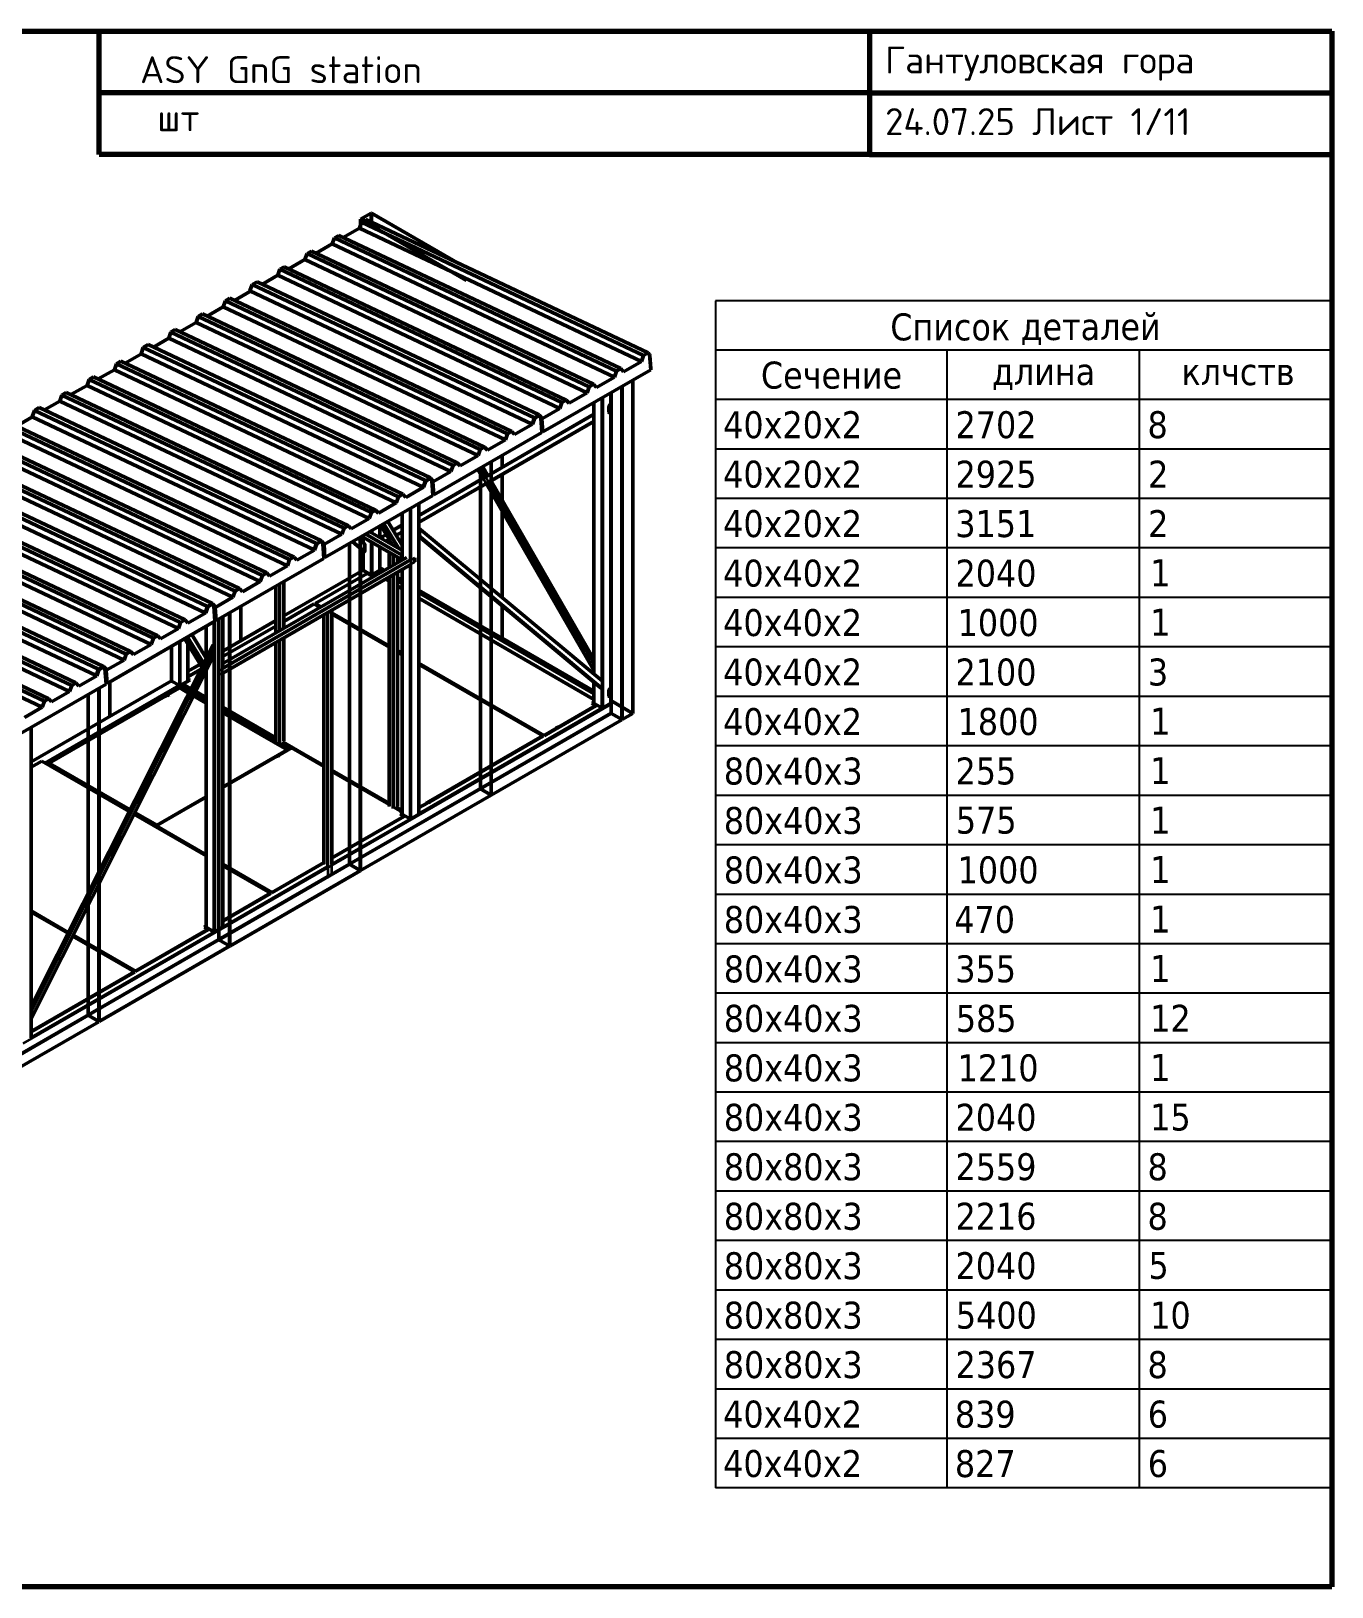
# Model space of a CAD drawing. Header units: millimetres. Extents: x 200 to 14650, y 200 to 10300.
# Drawn here: x 6208 to 14650, y 200 to 10300 of the extents above; entities that cross this region are included whole.
import ezdxf

# ---------------------------------------------------------------- set-up
doc = ezdxf.new("R2010")
doc.units = ezdxf.units.MM
doc.header["$LTSCALE"] = 50
for name, color, linetype, lineweight in [('Border (ISO)', 7, 'Continuous', 70), ('Symbol (ISO)', 7, 'Continuous', 25), ('Visible (ISO)', 7, 'Continuous', 50), ('Visible Narrow (ISO)', 7, 'Continuous', 35)]:
    doc.layers.add(name, color=color, linetype=linetype, lineweight=lineweight)
doc.styles.add('Note Text (DIN)', font='isocpeur.ttf')
doc.styles.add('Note Text (ISO)', font='tahoma.ttf')

# ---------------------------------------------------------------- blocks, each defined once
blk = doc.blocks.new('Borders right top border')
at = {"layer": 'Border (ISO)'}
for p, q in [((4, 206), (293, 206)), ((133, 190), (133, 206)), ((233, 206), (233, 190)), ((293, 206), (293, 4)), ((233, 198), (133, 198)), ((233, 198), (293, 198)), ((233, 190), (133, 190)), ((233, 190), (293, 190)), ((293, 4), (4, 4))]:
    blk.add_line(p, q, dxfattribs=at)
at = {"layer": 'Border (ISO)', "insert": (235, 204), "char_height": 3.5, "attachment_point": 1, "line_spacing_factor": 1.371429, "style": 'Note Text (DIN)'}
blk.add_mtext('\\fISOCPEUR|b0|i0;Гантуловская гора\\P\\fISOCPEUR|b0|i0;24.07.25 Лист 1/11', dxfattribs=at)
blk = doc.blocks.new('Список деталей')
at = {"layer": 'Symbol (ISO)'}
for p, q in [((293, 170.98), (213, 170.98)), ((213, 170.98), (213, 164.58)), ((293, 170.98), (293, 164.58)), ((293, 164.58), (213, 164.58)), ((213, 164.58), (213, 158.16)), ((243, 164.58), (243, 158.16)), ((268, 164.58), (268, 158.16)), ((293, 164.58), (293, 158.16)), ((293, 158.16), (213, 158.16)), ((213, 158.16), (213, 16.85)), ((243, 158.16), (243, 16.85)), ((268, 158.16), (268, 16.85)), ((293, 158.16), (293, 16.85)), ((293, 151.73), (213, 151.73)), ((293, 145.31), (213, 145.31)), ((293, 138.89), (213, 138.89)), ((293, 132.46), (213, 132.46)), ((293, 126.04), (213, 126.04)), ((293, 119.62), (213, 119.62)), ((293, 113.19), (213, 113.19)), ((293, 106.77), (213, 106.77)), ((293, 100.35), (213, 100.35)), ((293, 93.92), (213, 93.92)), ((293, 87.5), (213, 87.5)), ((293, 81.08), (213, 81.08)), ((293, 74.65), (213, 74.65)), ((293, 68.23), (213, 68.23)), ((293, 61.81), (213, 61.81)), ((293, 55.39), (213, 55.39)), ((293, 48.96), (213, 48.96)), ((293, 42.54), (213, 42.54)), ((293, 36.12), (213, 36.12)), ((293, 29.69), (213, 29.69)), ((293, 23.27), (213, 23.27)), ((293, 16.85), (213, 16.85))]:
    blk.add_line(p, q, dxfattribs=at)
at = {"layer": 'Symbol (ISO)', "char_height": 3.5, "attachment_point": 7, "style": 'Note Text (ISO)'}
for s, insert in [('Список', (235.68, 165.78)), ('деталей', (252.59, 165.23)), ('Сечение', (218.89, 159.52)), ('длина', (248.87, 159.39)), ('клчств', (273.48, 159.97)), ('40x20x2', (213.99, 153.08)), ('2702', (244.15, 153.08)), ('8', (269.07, 153.08)), ('40x20x2', (213.99, 146.66)), ('2925', (244.15, 146.66)), ('2', (269.15, 146.73)), ('40x20x2', (213.99, 140.24)), ('3151', (244.12, 140.24)), ('2', (269.15, 140.31)), ('40x40x2', (213.99, 133.81)), ('2040', (244.15, 133.81)), ('1', (269.42, 133.92)), ('40x40x2', (213.99, 127.39)), ('1000', (244.42, 127.39)), ('1', (269.42, 127.5)), ('40x40x2', (213.99, 120.97)), ('2100', (244.15, 120.97)), ('3', (269.12, 120.97)), ('40x40x2', (213.99, 114.54)), ('1800', (244.42, 114.54)), ('1', (269.42, 114.65)), ('80x40x3', (214.07, 108.11)), ('255', (244.15, 108.12)), ('1', (269.42, 108.23)), ('80x40x3', (214.07, 101.69)), ('575', (244.19, 101.74)), ('1', (269.42, 101.8)), ('80x40x3', (214.07, 95.27)), ('1000', (244.42, 95.28)), ('1', (269.42, 95.38)), ('80x40x3', (214.07, 88.84)), ('470', (243.99, 88.85)), ('1', (269.42, 88.96)), ('80x40x3', (214.07, 82.42)), ('355', (244.12, 82.43)), ('1', (269.42, 82.53)), ('80x40x3', (214.07, 76)), ('585', (244.19, 76)), ('12', (269.42, 76.08)), ('80x40x3', (214.07, 69.57)), ('1210', (244.42, 69.58)), ('1', (269.42, 69.69)), ('80x40x3', (214.07, 63.15)), ('2040', (244.15, 63.16)), ('15', (269.42, 63.19)), ('80x80x3', (214.07, 56.73)), ('2559', (244.15, 56.74)), ('8', (269.07, 56.73)), ('80x80x3', (214.07, 50.3)), ('2216', (244.15, 50.31)), ('8', (269.07, 50.3)), ('80x80x3', (214.07, 43.88)), ('2040', (244.15, 43.89)), ('5', (269.19, 43.93)), ('80x80x3', (214.07, 37.46)), ('5400', (244.19, 37.47)), ('10', (269.42, 37.47)), ('80x80x3', (214.07, 31.04)), ('2367', (244.15, 31.04)), ('8', (269.07, 31.04)), ('40x40x2', (213.99, 24.62)), ('839', (244.07, 24.61)), ('6', (269.1, 24.62)), ('40x40x2', (213.99, 18.2)), ('827', (244.07, 18.19)), ('6', (269.1, 18.2))]:
    blk.add_mtext(s, dxfattribs=dict(at, insert=insert))

msp = doc.modelspace()

# ---------------------------------------------------------------- linework, layer by layer
at = {"layer": 'Visible (ISO)'}
for p, q in [((8345, 9079), (8414, 9119)), ((8414, 9119), (8417, 9119)), ((8414, 9061), (8414, 9119)), ((8417, 9119), (8417, 9059)), ((8417, 9119), (8987, 8790)), ((8339, 9021), (8234, 8960)), ((8353, 9060), (8339, 9021)), ((10169, 8156), (8339, 9021)), ((8345, 9079), (9034, 8681)), ((8345, 9007), (8345, 9079)), ((8381, 9076), (8353, 9060)), ((10183, 8195), (8353, 9060)), ((10212, 8212), (8381, 9076)), ((8162, 8919), (8057, 8858)), ((8176, 8958), (8162, 8919)), ((9993, 8054), (8162, 8919)), ((8204, 8974), (8176, 8958)), ((10007, 8093), (8176, 8958)), ((10035, 8110), (8204, 8974)), ((7985, 8817), (7880, 8756)), ((7999, 8856), (7985, 8817)), ((9816, 7952), (7985, 8817)), ((8027, 8872), (7999, 8856)), ((9830, 7991), (7999, 8856)), ((9858, 8008), (8027, 8872)), ((7808, 8715), (7709, 8657)), ((7822, 8754), (7808, 8715)), ((9639, 7850), (7808, 8715)), ((7851, 8770), (7822, 8754)), ((9653, 7889), (7822, 8754)), ((9681, 7905), (7851, 8770)), ((7631, 8612), (7527, 8552)), ((7643, 8655), (7628, 8613)), ((9459, 7749), (7628, 8613)), ((7675, 8673), (7643, 8655)), ((9474, 7790), (7643, 8655)), ((9506, 7809), (7675, 8673)), ((7455, 8511), (7350, 8450)), ((7469, 8550), (7455, 8511)), ((9286, 7646), (7455, 8511)), ((7497, 8566), (7469, 8550)), ((9300, 7685), (7469, 8550)), ((9328, 7701), (7497, 8566)), ((7278, 8409), (7173, 8348)), ((7292, 8448), (7278, 8409)), ((9109, 7544), (7278, 8409)), ((7320, 8464), (7292, 8448)), ((9123, 7583), (7292, 8448)), ((9151, 7599), (7320, 8464)), ((7101, 8306), (7002, 8249)), ((7115, 8346), (7101, 8306)), ((8932, 7442), (7101, 8306)), ((7143, 8362), (7115, 8346)), ((8946, 7481), (7115, 8346)), ((8974, 7497), (7143, 8362)), ((6924, 8204), (6819, 8144)), ((6936, 8247), (6921, 8205)), ((8752, 7340), (6921, 8205)), ((6968, 8265), (6936, 8247)), ((8767, 7382), (6936, 8247)), ((8799, 7401), (6968, 8265)), ((10183, 8195), (10169, 8156)), ((10212, 8212), (10183, 8195)), ((10222, 8200), (10212, 8212)), ((10223, 8195), (10222, 8200)), ((10222, 8200), (10230, 8102)), ((10230, 8110), (10223, 8195)), ((6748, 8102), (6643, 8042)), ((6762, 8141), (6748, 8102)), ((8578, 7238), (6748, 8102)), ((6790, 8158), (6762, 8141)), ((8592, 7277), (6762, 8141)), ((8621, 7293), (6790, 8158)), ((9530, 7698), (10230, 8102)), ((10007, 8093), (9993, 8054)), ((10035, 8110), (10007, 8093)), ((10053, 8089), (10035, 8110)), ((10053, 8089), (10169, 8156)), ((10230, 8102), (10230, 8110)), ((6571, 8000), (6466, 7940)), ((6585, 8039), (6571, 8000)), ((8402, 7136), (6571, 8000)), ((6613, 8056), (6585, 8039)), ((8416, 7175), (6585, 8039)), ((8444, 7191), (6613, 8056)), ((9830, 7991), (9816, 7952)), ((9858, 8008), (9830, 7991)), ((9877, 7987), (9858, 8008)), ((9877, 7987), (9993, 8054)), ((10041, 7994), (10041, 5829)), ((10041, 5831), (10041, 7994)), ((10043, 7994), (10043, 5830)), ((10114, 8035), (10114, 5871)), ((6394, 7898), (6295, 7841)), ((6408, 7937), (6394, 7898)), ((8225, 7034), (6394, 7898)), ((6436, 7954), (6408, 7937)), ((8239, 7073), (6408, 7937)), ((8267, 7089), (6436, 7954)), ((9653, 7889), (9639, 7850)), ((9681, 7905), (9653, 7889)), ((9700, 7885), (9681, 7905)), ((9700, 7885), (9816, 7952)), ((9861, 6126), (9861, 7890)), ((9970, 7875), (9970, 7952)), ((9972, 5871), (9972, 7954)), ((6216, 7796), (6112, 7736)), ((6229, 7838), (6214, 7797)), ((8045, 6932), (6214, 7797)), ((6261, 7857), (6229, 7838)), ((8060, 6974), (6229, 7838)), ((8092, 6992), (6261, 7857)), ((9163, 7409), (9861, 7813)), ((9474, 7790), (9459, 7749)), ((9462, 7748), (9476, 7787)), ((9476, 7787), (9462, 7748)), ((9506, 7809), (9474, 7790)), ((9476, 7787), (9505, 7803)), ((9505, 7803), (9476, 7787)), ((9505, 7803), (9523, 7783)), ((9515, 7792), (9505, 7803)), ((9527, 7786), (9506, 7809)), ((9516, 7786), (9515, 7792)), ((9515, 7792), (9523, 7694)), ((9516, 7786), (9523, 7783)), ((9523, 7701), (9516, 7786)), ((9530, 7698), (9523, 7783)), ((9527, 7786), (9639, 7850)), ((9958, 7827), (9958, 7864)), ((9959, 7864), (9959, 7828)), ((9961, 7870), (9969, 7875)), ((9969, 7872), (9961, 7868)), ((9961, 7826), (9969, 7831)), ((9969, 7829), (9961, 7824)), ((9970, 6035), (9970, 7829)), ((9971, 7834), (9971, 7871)), ((9972, 7872), (9972, 7835)), ((7871, 6829), (6040, 7694)), ((7885, 6869), (6054, 7733)), ((7914, 6885), (6083, 7750)), ((8822, 7290), (9523, 7694)), ((9183, 7375), (9861, 7766)), ((9300, 7685), (9286, 7646)), ((9328, 7701), (9300, 7685)), ((9346, 7681), (9328, 7701)), ((9346, 7681), (9462, 7748)), ((9459, 7749), (9462, 7748)), ((9523, 7701), (9530, 7698)), ((9523, 7694), (9523, 7701)), ((7695, 6727), (5864, 7592)), ((7709, 6766), (5878, 7631)), ((7737, 6783), (5906, 7647)), ((9123, 7583), (9109, 7544)), ((9151, 7599), (9123, 7583)), ((9170, 7579), (9151, 7599)), ((9170, 7579), (9286, 7646)), ((7518, 6625), (5687, 7490)), ((7532, 6664), (5701, 7529)), ((7560, 6681), (5729, 7545)), ((8946, 7481), (8932, 7442)), ((8974, 7497), (8946, 7481)), ((8993, 7477), (8974, 7497)), ((8993, 7477), (9109, 7544)), ((9193, 7504), (9193, 5339)), ((9193, 5341), (9193, 7504)), ((9194, 7427), (9194, 7504)), ((9194, 7504), (9194, 7427)), ((9194, 7504), (9194, 5340)), ((9264, 7545), (9264, 7468)), ((9264, 7467), (9264, 7544)), ((9266, 7546), (9266, 7469)), ((7338, 6524), (5507, 7389)), ((7353, 6565), (5522, 7430)), ((7385, 6584), (5554, 7449)), ((8725, 7156), (9142, 7397)), ((8767, 7382), (8752, 7340)), ((8755, 7340), (8769, 7379)), ((8769, 7379), (8755, 7340)), ((8799, 7401), (8767, 7382)), ((8769, 7379), (8798, 7395)), ((8798, 7395), (8769, 7379)), ((8798, 7395), (8816, 7375)), ((8808, 7384), (8798, 7395)), ((8820, 7377), (8799, 7401)), ((8809, 7378), (8808, 7384)), ((8808, 7384), (8815, 7286)), ((8809, 7378), (8816, 7375)), ((8815, 7293), (8809, 7378)), ((8822, 7290), (8816, 7375)), ((8820, 7377), (8932, 7442)), ((9108, 7455), (9142, 7395)), ((9124, 5381), (9124, 7464)), ((9124, 7464), (9124, 5381)), ((9140, 7473), (9173, 7415)), ((9193, 7380), (9861, 6222)), ((9194, 7378), (9194, 7381)), ((9194, 7381), (9194, 7379)), ((9264, 7422), (9264, 7257)), ((9264, 7258), (9264, 7421)), ((9266, 7423), (9266, 7253)), ((7164, 6421), (5333, 7286)), ((7178, 6460), (5347, 7325)), ((7207, 6477), (5376, 7341)), ((8115, 6882), (8815, 7286)), ((8592, 7277), (8578, 7238)), ((8621, 7293), (8592, 7277)), ((8639, 7273), (8621, 7293)), ((8639, 7273), (8755, 7340)), ((8725, 7110), (9162, 7362)), ((8752, 7340), (8755, 7340)), ((8815, 7293), (8822, 7290)), ((8815, 7286), (8815, 7293)), ((9161, 7364), (9861, 6150)), ((9194, 7307), (9194, 6683)), ((9194, 6682), (9194, 7305)), ((6987, 6319), (5157, 7184)), ((7002, 6358), (5171, 7223)), ((7030, 6375), (5199, 7239)), ((8416, 7175), (8402, 7136)), ((8444, 7191), (8416, 7175)), ((8463, 7171), (8444, 7191)), ((8463, 7171), (8578, 7238)), ((8617, 6866), (8617, 7171)), ((8725, 5217), (8725, 7234)), ((9264, 6624), (9264, 7185)), ((9264, 7184), (9264, 6624)), ((9266, 7181), (9266, 6622)), ((6811, 6217), (4980, 7082)), ((6825, 6256), (4994, 7121)), ((6853, 6272), (5022, 7137)), ((8239, 7073), (8225, 7034)), ((8267, 7089), (8239, 7073)), ((8286, 7069), (8267, 7089)), ((8286, 7069), (8402, 7136)), ((8471, 7087), (8471, 7013)), ((8554, 6965), (8477, 7090)), ((8617, 6963), (8523, 7117)), ((8558, 7060), (8617, 7094)), ((9913, 6082), (8725, 7073)), ((6631, 6116), (4800, 6980)), ((6646, 6157), (4815, 7022)), ((6678, 6176), (4847, 7040)), ((8060, 6974), (8045, 6932)), ((8048, 6931), (8062, 6971)), ((8062, 6971), (8048, 6931)), ((8092, 6992), (8060, 6974)), ((8062, 6971), (8090, 6987)), ((8090, 6987), (8062, 6971)), ((8090, 6987), (8109, 6967)), ((8101, 6975), (8090, 6987)), ((8113, 6969), (8092, 6992)), ((8102, 6970), (8101, 6975)), ((8101, 6975), (8108, 6877)), ((8102, 6970), (8109, 6967)), ((8108, 6885), (8102, 6970)), ((8113, 6969), (8225, 7034)), ((8275, 4891), (8275, 6974)), ((8275, 6974), (8275, 4891)), ((8362, 6926), (8293, 6984)), ((8372, 6972), (8331, 7006)), ((8344, 7014), (8344, 4849)), ((8344, 4851), (8344, 7014)), ((8346, 7015), (8346, 4850)), ((8354, 7019), (8615, 6868)), ((8362, 7014), (8362, 6980)), ((8407, 7050), (8617, 6929)), ((8474, 7011), (8512, 7033)), ((8514, 6988), (8533, 6999)), ((8578, 7026), (8617, 7048)), ((9904, 6036), (8725, 7019)), ((8726, 7026), (8726, 7067)), ((8728, 7067), (8728, 7025)), ((6457, 6013), (4626, 6878)), ((6471, 6052), (4640, 6917)), ((6499, 6068), (4669, 6933)), ((7408, 6473), (8108, 6877)), ((8644, 6882), (7452, 6194)), ((7885, 6869), (7871, 6829)), ((7914, 6885), (7885, 6869)), ((7932, 6865), (7914, 6885)), ((7932, 6865), (8048, 6931)), ((8045, 6932), (8048, 6931)), ((8108, 6885), (8115, 6882)), ((8108, 6877), (8108, 6885)), ((8115, 6882), (8109, 6967)), ((8362, 6926), (8362, 6801)), ((8371, 6921), (8363, 6926)), ((8374, 6925), (8374, 6966)), ((8471, 6952), (8471, 6801)), ((8531, 6817), (8531, 6916)), ((8555, 6901), (8532, 6914)), ((8534, 6915), (8557, 6902)), ((8585, 6848), (8585, 6886)), ((8615, 6865), (8612, 6870)), ((8614, 6870), (8614, 6896)), ((8616, 6897), (8616, 6871)), ((8699, 6880), (8699, 6854)), ((6280, 5911), (4449, 6776)), ((6294, 5950), (4463, 6815)), ((6323, 5966), (4492, 6831)), ((8672, 6837), (7452, 6132)), ((7737, 6783), (7709, 6766)), ((7755, 6762), (7737, 6783)), ((7755, 6762), (7871, 6829)), ((7849, 6504), (8363, 6800)), ((8052, 6585), (8388, 6779)), ((8364, 6799), (8412, 6771)), ((8388, 6779), (8413, 6765)), ((8413, 6765), (8441, 6781)), ((8421, 6771), (8469, 6799)), ((8421, 6771), (8469, 6799)), ((8441, 6781), (8456, 6773)), ((8502, 6800), (8471, 6818)), ((8472, 6799), (8486, 6791)), ((8585, 5269), (8585, 6786)), ((8617, 5217), (8617, 6805)), ((7560, 6681), (7532, 6664)), ((7579, 6660), (7560, 6681)), ((7579, 6660), (7695, 6727)), ((7709, 6766), (7695, 6727)), ((7796, 6392), (7796, 6697)), ((7849, 6423), (7849, 6728)), ((8509, 6742), (8531, 6729)), ((8531, 5269), (8531, 6755)), ((8617, 6734), (8585, 6753)), ((8585, 6734), (8617, 6715)), ((8585, 6699), (8617, 6680)), ((9264, 6360), (8725, 6671)), ((7353, 6565), (7338, 6524)), ((7385, 6584), (7353, 6565)), ((7355, 6562), (7383, 6579)), ((7383, 6579), (7355, 6562)), ((7383, 6579), (7402, 6558)), ((7394, 6567), (7383, 6579)), ((7406, 6561), (7385, 6584)), ((7395, 6562), (7394, 6567)), ((7394, 6567), (7401, 6469)), ((7406, 6561), (7518, 6625)), ((7532, 6664), (7518, 6625)), ((7568, 6566), (7568, 6341)), ((7568, 6341), (7568, 6566)), ((7849, 6468), (8045, 6581)), ((8045, 6581), (8084, 6559)), ((8091, 6563), (8052, 6585)), ((8052, 6585), (8052, 6583)), ((8052, 6583), (8089, 6562)), ((8074, 6571), (8069, 6568)), ((8725, 6653), (9861, 5997)), ((8725, 6618), (9861, 5961)), ((9194, 6629), (9194, 6383)), ((9194, 6382), (9194, 6628)), ((9264, 6360), (9264, 6570)), ((9264, 6570), (9264, 6360)), ((9266, 6568), (9266, 6360)), ((6701, 6065), (7401, 6469)), ((7207, 6477), (7178, 6460)), ((7225, 6456), (7207, 6477)), ((7225, 6456), (7341, 6523)), ((7338, 6524), (7341, 6523)), ((7341, 6523), (7355, 6562)), ((7355, 6562), (7341, 6523)), ((7395, 6562), (7402, 6558)), ((7401, 6477), (7395, 6562)), ((7401, 6477), (7408, 6473)), ((7401, 6469), (7401, 6477)), ((7408, 6473), (7402, 6558)), ((7427, 4401), (7427, 6484)), ((7427, 6484), (7427, 4401)), ((7452, 6164), (7452, 6499)), ((7452, 6275), (7796, 6473)), ((7496, 6524), (7496, 4359)), ((7496, 4361), (7496, 6524)), ((7497, 6525), (7497, 4360)), ((8107, 4891), (8107, 6510)), ((8135, 6526), (8158, 6539)), ((8159, 6539), (8136, 6525)), ((8160, 4889), (8160, 6540)), ((8531, 6309), (8160, 6523)), ((8160, 6521), (8531, 6307)), ((8160, 6515), (8531, 6301)), ((7030, 6375), (7002, 6358)), ((7048, 6354), (7030, 6375)), ((7048, 6354), (7164, 6421)), ((7178, 6460), (7164, 6421)), ((7344, 6229), (7250, 6382)), ((7344, 6230), (7344, 6436)), ((7452, 6239), (7796, 6437)), ((6208, 3970), (7385, 6310)), ((6853, 6272), (6825, 6256)), ((6872, 6252), (6853, 6272)), ((6872, 6252), (6987, 6319)), ((7002, 6358), (6987, 6319)), ((7118, 6306), (7118, 6083)), ((7316, 6173), (7204, 6356)), ((7226, 6320), (7226, 6083)), ((7395, 6306), (7387, 6311)), ((7398, 6258), (7398, 6299)), ((7796, 5689), (7796, 6331)), ((7849, 5693), (7849, 6361)), ((8617, 6259), (8585, 6278)), ((8585, 6276), (8617, 6257)), ((8585, 6270), (8617, 6251)), ((9248, 6351), (9264, 6360)), ((9248, 6351), (9264, 6360)), ((9266, 6360), (9264, 6360)), ((9861, 6016), (9266, 6360)), ((6210, 3893), (7398, 6255)), ((6678, 6176), (6646, 6157)), ((6648, 6154), (6676, 6170)), ((6676, 6170), (6648, 6154)), ((6676, 6170), (6695, 6150)), ((6687, 6159), (6676, 6170)), ((6699, 6153), (6678, 6176)), ((6699, 6153), (6811, 6217)), ((6825, 6256), (6811, 6217)), ((7226, 6144), (7306, 6190)), ((9537, 5728), (8725, 6197)), ((8725, 6195), (9537, 5726)), ((8725, 6189), (9530, 5724)), ((5994, 5657), (6694, 6061)), ((6208, 5556), (7118, 6082)), ((6499, 6068), (6471, 6052)), ((6518, 6048), (6499, 6068)), ((6518, 6048), (6634, 6115)), ((6646, 6157), (6631, 6116)), ((6631, 6116), (6634, 6115)), ((6634, 6115), (6648, 6154)), ((6648, 6154), (6634, 6115)), ((6688, 6153), (6687, 6159)), ((6687, 6159), (6694, 6061)), ((6688, 6153), (6695, 6150)), ((6694, 6068), (6688, 6153)), ((6694, 6068), (6701, 6065)), ((6694, 6061), (6694, 6068)), ((6701, 6065), (6695, 6150)), ((6719, 6076), (6719, 5851)), ((6719, 5851), (6719, 6076)), ((7120, 6080), (7168, 6053)), ((7176, 6053), (7224, 6080)), ((7196, 6064), (7176, 6053)), ((7193, 6061), (7239, 6087)), ((7245, 6031), (7193, 6061)), ((7193, 6061), (7193, 6058)), ((7199, 6064), (7199, 6064)), ((7226, 6108), (7307, 6155)), ((7239, 6087), (7226, 6095)), ((7226, 6093), (7237, 6086)), ((7344, 6127), (7338, 6137)), ((7344, 4483), (7344, 6149)), ((7427, 6145), (7427, 6119)), ((7452, 4483), (7452, 6132)), ((9861, 5936), (9861, 6072)), ((9916, 6035), (9916, 6076)), ((6323, 5966), (6294, 5950)), ((6341, 5946), (6323, 5966)), ((6326, 5548), (7079, 5983)), ((6341, 5946), (6457, 6013)), ((6471, 6052), (6457, 6013)), ((6578, 3911), (6578, 5994)), ((6578, 5994), (6578, 3911)), ((6647, 6034), (6647, 3869)), ((6647, 3871), (6647, 6034)), ((6649, 6035), (6649, 3870)), ((7081, 5984), (7083, 5985)), ((7081, 5983), (7081, 5984)), ((7084, 5986), (7087, 5987)), ((7084, 5985), (7084, 5986)), ((7091, 5985), (7087, 5987)), ((7089, 5988), (7090, 5989)), ((7089, 5988), (7092, 5986)), ((7089, 5987), (7089, 5988)), ((7094, 5987), (7090, 5989)), ((7091, 5990), (7093, 5991)), ((7091, 5990), (7095, 5988)), ((7091, 5988), (7091, 5990)), ((7092, 5986), (7091, 5985)), ((7096, 5989), (7093, 5991)), ((7094, 5991), (7096, 5992)), ((7094, 5991), (7098, 5989)), ((7094, 5990), (7094, 5991)), ((7095, 5988), (7094, 5987)), ((7099, 5990), (7096, 5992)), ((7098, 5989), (7096, 5989)), ((7097, 5993), (7172, 6036)), ((7097, 5993), (7101, 5991)), ((7097, 5991), (7097, 5993)), ((7101, 5991), (7099, 5990)), ((7172, 6045), (7172, 6036)), ((7172, 6036), (7230, 6003)), ((7193, 6058), (7244, 6029)), ((7262, 5985), (7344, 5937)), ((7275, 6011), (7344, 5971)), ((7344, 5974), (7276, 6013)), ((9913, 6031), (9904, 6036)), ((9958, 5984), (9958, 6021)), ((9959, 6022), (9959, 5985)), ((9961, 6027), (9969, 6032)), ((9969, 6030), (9961, 6025)), ((9961, 5984), (9969, 5988)), ((9969, 5986), (9961, 5981)), ((9970, 6035), (9972, 6032)), ((9970, 5936), (9970, 5986)), ((9971, 5992), (9971, 6029)), ((9972, 6029), (9972, 5992)), ((6164, 5844), (6280, 5911)), ((6294, 5950), (6280, 5911)), ((7796, 5713), (7452, 5911)), ((7452, 5909), (7796, 5710)), ((7452, 5875), (7870, 5634)), ((9971, 5873), (8160, 4827)), ((9124, 5381), (9972, 5871)), ((9873, 5922), (9630, 5782)), ((9630, 5779), (9873, 5920)), ((9861, 5944), (9848, 5936)), ((9848, 5936), (9873, 5922)), ((9851, 5935), (9861, 5941)), ((9862, 5935), (9857, 5932)), ((9911, 5906), (9863, 5934)), ((9873, 5922), (9873, 5920)), ((9968, 5934), (9920, 5906)), ((10114, 5871), (9970, 5954)), ((10043, 5830), (9970, 5872)), ((9972, 5931), (9972, 5876)), ((9972, 5871), (10041, 5831)), ((10043, 5830), (10114, 5871)), ((6208, 3764), (6208, 5780)), ((9194, 5340), (10041, 5829)), ((9621, 5776), (9537, 5728)), ((9537, 5726), (9621, 5774)), ((9617, 5778), (9619, 5779)), ((9621, 5776), (9617, 5778)), ((9619, 5779), (9622, 5777)), ((9619, 5779), (9619, 5778)), ((9622, 5775), (9621, 5776)), ((9621, 5774), (9621, 5776)), ((9625, 5779), (9622, 5777)), ((9622, 5777), (9622, 5775)), ((9622, 5775), (9625, 5776)), ((9625, 5776), (9625, 5779)), ((9628, 5781), (9626, 5780)), ((9626, 5780), (9626, 5777)), ((9626, 5777), (9628, 5778)), ((9628, 5778), (9628, 5781)), ((9630, 5782), (9630, 5779)), ((10041, 5829), (10041, 5831)), ((8107, 5533), (7840, 5687)), ((7840, 5685), (8107, 5531)), ((9530, 5724), (8792, 5298)), ((8792, 5295), (9530, 5722)), ((9516, 5738), (9511, 5735)), ((9513, 5734), (9518, 5737)), ((9519, 5737), (9514, 5734)), ((9530, 5724), (9530, 5722)), ((9537, 5728), (9537, 5726)), ((6208, 5521), (6278, 5561)), ((6278, 5561), (6844, 5234)), ((7452, 5393), (7880, 5640)), ((7452, 5390), (7804, 5593)), ((7806, 5594), (7808, 5595)), ((7806, 5593), (7806, 5594)), ((7809, 5596), (7812, 5598)), ((7809, 5595), (7809, 5596)), ((7815, 5595), (7812, 5598)), ((7813, 5598), (7815, 5599)), ((7813, 5598), (7817, 5596)), ((7813, 5597), (7813, 5598)), ((7818, 5597), (7815, 5599)), ((7817, 5596), (7815, 5595)), ((7816, 5600), (7818, 5601)), ((7816, 5600), (7820, 5598)), ((7816, 5598), (7816, 5600)), ((7821, 5599), (7818, 5601)), ((7820, 5598), (7818, 5597)), ((7819, 5602), (7897, 5647)), ((7819, 5602), (7823, 5600)), ((7819, 5600), (7819, 5602)), ((7823, 5600), (7821, 5599)), ((7884, 5639), (7883, 5640)), ((7897, 5647), (8107, 5525)), ((6208, 5519), (6209, 5517)), ((6208, 5517), (6208, 5517)), ((6312, 5554), (6301, 5547)), ((6849, 5246), (6315, 5554)), ((8531, 5288), (8160, 5503)), ((8160, 5500), (8531, 5286)), ((8160, 5494), (8531, 5280)), ((8275, 4891), (9124, 5381)), ((9124, 5381), (9193, 5341)), ((9124, 5381), (9194, 5340)), ((7020, 5140), (7344, 5327)), ((7025, 5146), (7344, 5330)), ((8346, 4850), (9193, 5339)), ((8569, 5259), (8617, 5231)), ((8617, 5239), (8576, 5263)), ((8576, 5260), (8617, 5236)), ((8780, 5291), (8725, 5259)), ((8725, 5257), (8780, 5288)), ((8776, 5293), (8778, 5294)), ((8780, 5291), (8776, 5293)), ((8778, 5294), (8781, 5292)), ((8778, 5294), (8778, 5292)), ((8779, 5295), (8781, 5295)), ((8783, 5293), (8779, 5295)), ((8780, 5288), (8780, 5291)), ((8781, 5289), (8780, 5290)), ((8781, 5295), (8784, 5293)), ((8781, 5295), (8781, 5294)), ((8783, 5293), (8781, 5292)), ((8781, 5292), (8781, 5289)), ((8781, 5289), (8783, 5290)), ((8783, 5290), (8783, 5293)), ((8784, 5291), (8783, 5292)), ((8787, 5295), (8784, 5293)), ((8784, 5293), (8784, 5291)), ((8784, 5291), (8787, 5293)), ((8787, 5293), (8787, 5295)), ((8791, 5297), (8788, 5296)), ((8788, 5296), (8788, 5293)), ((8788, 5293), (8791, 5295)), ((8791, 5295), (8791, 5297)), ((8792, 5298), (8792, 5295)), ((9193, 5339), (9193, 5341)), ((6875, 5216), (7344, 4945)), ((7026, 5144), (6881, 5227)), ((8629, 5204), (8160, 4933)), ((8160, 4931), (8629, 5201)), ((8617, 5225), (8604, 5218)), ((8604, 5218), (8629, 5204)), ((8606, 5217), (8617, 5223)), ((8617, 5216), (8612, 5213)), ((8667, 5187), (8619, 5215)), ((8629, 5201), (8629, 5204)), ((8723, 5215), (8675, 5187)), ((7344, 4953), (7020, 5140)), ((7020, 5138), (7020, 5140)), ((7020, 5138), (7344, 4951)), ((7028, 5145), (7028, 5146)), ((7427, 4401), (8275, 4891)), ((7770, 4708), (7452, 4891)), ((7452, 4888), (7770, 4705)), ((7452, 4882), (7762, 4703)), ((7497, 4360), (8344, 4849)), ((8107, 4902), (7770, 4708)), ((7770, 4705), (8107, 4900)), ((8275, 4891), (8344, 4851)), ((8275, 4891), (8346, 4850)), ((8344, 4849), (8344, 4851)), ((8133, 4812), (6153, 3668)), ((8159, 4824), (8136, 4811)), ((8160, 4826), (8160, 4828)), ((7762, 4703), (7452, 4524)), ((7452, 4522), (7762, 4701)), ((7748, 4717), (7743, 4714)), ((7745, 4713), (7750, 4716)), ((7751, 4716), (7746, 4713)), ((7762, 4701), (7762, 4703)), ((7770, 4705), (7770, 4708)), ((6449, 4449), (6208, 4589)), ((6208, 4586), (6448, 4447)), ((6208, 4580), (6446, 4443)), ((7356, 4469), (6886, 4197)), ((6886, 4195), (7356, 4466)), ((7344, 4491), (7331, 4483)), ((7331, 4483), (7356, 4469)), ((7333, 4482), (7344, 4488)), ((7345, 4481), (7339, 4478)), ((7394, 4452), (7346, 4480)), ((7356, 4466), (7356, 4469)), ((7451, 4480), (7403, 4452)), ((6477, 4425), (6879, 4193)), ((6480, 4429), (6886, 4195)), ((6886, 4197), (6481, 4431)), ((6578, 3911), (7427, 4401)), ((6649, 3870), (7496, 4359)), ((7427, 4401), (7496, 4361)), ((7427, 4401), (7497, 4360)), ((7496, 4359), (7496, 4361)), ((6879, 4193), (6208, 3806)), ((6208, 3803), (6879, 4191)), ((6864, 4207), (6859, 4204)), ((6867, 4206), (6862, 4203)), ((6862, 4203), (6867, 4206)), ((6879, 4191), (6879, 4193)), ((6886, 4195), (6886, 4197)), ((5730, 3421), (6578, 3911)), ((5800, 3380), (6647, 3869)), ((6209, 3896), (6209, 3938)), ((6210, 3937), (6210, 3895)), ((6578, 3911), (6647, 3871)), ((6578, 3911), (6649, 3870)), ((6647, 3869), (6647, 3871))]:
    msp.add_line(p, q, dxfattribs=at)
for centre, major_axis, ratio, start_param, end_param in [((9961, 7865), (-1.3, -4.85), 0.517638, 3.619251, 5.190047), ((9961, 7828), (1.3, 4.85), 0.517638, 2.048455, 3.619251), ((9961, 7865), (0.65, 2.43), 0.517638, 0.477658, 2.048455), ((9961, 7828), (-0.65, -2.43), 0.517638, 5.190047, 6.760844), ((9969, 7870), (-1.3, -4.85), 0.517638, 2.048455, 3.619251), ((9969, 7870), (0.65, 2.43), 0.517638, 5.190047, 6.760844), ((9969, 7833), (1.3, 4.85), 0.517638, 3.619251, 5.190047), ((9969, 7833), (-0.65, -2.43), 0.517638, 0.477658, 2.048455), ((8725, 7068), (-1.12, 5.38), 0.482607, 4.305805, 5.754981), ((8725, 7068), (0.56, -2.69), 0.482607, 1.164212, 2.489922), ((8371, 6968), (1.12, -5.38), 0.482607, 1.164212, 2.595207), ((8725, 7027), (-0.56, 2.69), 0.482607, 2.980096, 4.305805), ((8725, 7027), (1.12, -5.38), 0.482607, 5.998221, 7.447398), ((8363, 6931), (-1.12, 5.38), 0.482607, 2.595207, 2.735009), ((8371, 6926), (-1.12, 5.38), 0.482607, 2.735009, 4.305805), ((8535, 6916), (-4, 0), 0.57735, 5.924866, 7.068583), ((8535, 6916), (-2, 0), 0.57735, 0.190895, 0.785398), ((8558, 6903), (-4, 0), 0.57735, 0.785398, 1.929116), ((8558, 6903), (2, 0), 0.57735, 3.926991, 4.521494), ((8617, 6898), (2, 3.46), 0.57735, 0.907018, 2.356194), ((8617, 6872), (-2, -3.46), 0.57735, 5.497787, 6.946964), ((8617, 6898), (-1, -1.73), 0.57735, 4.172078, 5.497787), ((8617, 6872), (-1, -1.73), 0.57735, 5.497787, 6.823497), ((8368, 6801), (-6, 0), 0.57735, 0, 0.785398), ((8417, 6774), (6, 0), 0.57735, 3.926991, 5.497787), ((8421, 6766), (3, 5.2), 0.57735, 0.785398, 1.626467), ((8465, 6801), (6, 0), 0.57735, 5.497787, 6.283185), ((8469, 6794), (3, 5.2), 0.57735, 0, 0.785398), ((8469, 6799), (-3, 5.2), 0.57735, 4.354069, 5.070709), ((8134, 6527), (-4, 0), 0.57735, 1.212477, 2.356194), ((8134, 6527), (2, 0), 0.57735, 4.903284, 5.497787), ((8156, 6540), (2, 0), 0.57735, 5.497787, 6.09229), ((8156, 6540), (4, 0), 0.57735, 5.497787, 6.641505), ((7387, 6306), (1.12, -5.38), 0.482607, 2.735009, 3.687978), ((7395, 6301), (1.12, -5.38), 0.482607, 1.164212, 2.735009), ((7395, 6260), (-1.12, 5.38), 0.482607, 3.687978, 4.305805), ((7124, 6083), (-6, 0), 0.57735, 0, 0.785398), ((7196, 6059), (3, 5.2), 0.57735, 0, 0.785398), ((7220, 6083), (6, 0), 0.57735, 5.497787, 6.283185), ((9913, 6078), (1.12, -5.38), 0.482607, 1.164212, 2.595207), ((7080, 5983), (1, 0), 0.57735, 3.926991, 7.068583), ((7084, 5985), (1, 0), 0.57735, 3.926991, 7.068583), ((7172, 6055), (6, 0), 0.57735, 3.926991, 5.497787), ((7176, 6048), (-3, -5.2), 0.57735, 3.926991, 5.497787), ((9904, 6041), (-1.12, 5.38), 0.482607, 2.595207, 2.735009), ((9913, 6036), (-1.12, 5.38), 0.482607, 2.735009, 4.305805), ((9961, 6023), (-1.3, -4.85), 0.517638, 3.619251, 5.190047), ((9961, 5986), (1.3, 4.85), 0.517638, 2.048455, 3.619251), ((9961, 6023), (0.65, 2.43), 0.517638, 0.477658, 2.048455), ((9961, 5986), (-0.65, -2.43), 0.517638, 5.190047, 6.760844), ((9969, 6028), (-1.3, -4.85), 0.517638, 2.048455, 3.619251), ((9969, 6028), (0.65, 2.43), 0.517638, 5.190047, 6.760844), ((9969, 5991), (-0.65, -2.43), 0.517638, 0.477658, 2.048455), ((9969, 5991), (1.3, 4.85), 0.517638, 3.619251, 5.190047), ((9863, 5934), (3, 5.2), 0.57735, 1.212477, 1.929116), ((9867, 5936), (-6, 0), 0.57735, 0, 0.785398), ((9916, 5908), (-6, 0), 0.57735, 0.785398, 2.356194), ((9964, 5936), (6, 0), 0.57735, 5.497787, 6.283185), ((9968, 5934), (3, -5.2), 0.57735, 0.785398, 1.929116), ((9968, 5878), (3, -5.2), 0.57735, 0, 0.785398), ((9626, 5779), (-1, 0), 0.57735, 3.926991, 7.068583), ((9626, 5777), (-1, 0), 0.57735, 3.926991, 5.497787), ((9629, 5781), (-1, 0), 0.57735, 3.926991, 7.068583), ((9629, 5779), (-1, 0), 0.57735, 3.926991, 5.497787), ((7805, 5593), (1, 0), 0.57735, 3.926991, 7.068583), ((7808, 5595), (1, 0), 0.57735, 3.926991, 7.068583), ((7883, 5635), (-3, 5.2), 0.57735, 5.497787, 6.283185), ((6209, 5517), (0.5, 0), 0.57735, 4.243505, 6.752069), ((6312, 5549), (3, 5.2), 0.57735, 0, 0.785398), ((8788, 5295), (-1, 0), 0.57735, 3.926991, 7.068583), ((8788, 5293), (-1, 0), 0.57735, 3.926991, 5.497787), ((8791, 5297), (-1, 0), 0.57735, 3.926991, 7.068583), ((8791, 5295), (-1, 0), 0.57735, 3.926991, 5.497787), ((8619, 5215), (-3, -5.2), 0.57735, 4.354069, 5.070709), ((8623, 5217), (-6, 0), 0.57735, 0, 0.785398), ((8671, 5190), (-6, 0), 0.57735, 0.785398, 2.356194), ((8719, 5217), (6, 0), 0.57735, 5.497787, 6.283185), ((7028, 5141), (-3, 5.2), 0.57735, 5.497787, 6.641505), ((8134, 4812), (-4, 0), 0.57735, 0.907018, 2.356194), ((8156, 4826), (4, 0), 0.57735, 5.497787, 6.283185), ((7350, 4483), (-6, 0), 0.57735, 0, 0.785398), ((7398, 4455), (-6, 0), 0.57735, 0.785398, 2.356194), ((7446, 4483), (6, 0), 0.57735, 5.497787, 6.283185), ((6208, 3938), (-1.12, 5.38), 0.482607, 4.305805, 5.754981), ((6208, 3938), (0.56, -2.69), 0.482607, 1.164212, 2.489922), ((6208, 3897), (-0.56, 2.69), 0.482607, 2.980096, 4.305805), ((6208, 3897), (1.12, -5.38), 0.482607, 5.998221, 7.447398)]:
    msp.add_ellipse(centre, major_axis=major_axis, ratio=ratio, start_param=start_param, end_param=end_param, dxfattribs=at)
at = {"layer": 'Visible Narrow (ISO)'}
for p, q in [((9863, 6124), (9863, 7891)), ((9911, 6084), (9911, 7918)), ((9920, 5906), (9920, 7923)), ((9968, 5934), (9968, 7951)), ((8725, 7152), (9861, 7808)), ((9970, 7870), (9971, 7871)), ((9970, 7833), (9971, 7834)), ((8725, 7115), (9861, 7771)), ((9109, 7455), (9861, 6151)), ((9125, 7464), (9861, 6188)), ((9130, 7467), (9163, 7409)), ((9138, 7472), (9171, 7414)), ((9183, 7375), (9861, 6199)), ((9191, 7380), (9861, 6219)), ((8619, 6867), (8619, 7172)), ((8667, 6869), (8667, 7200)), ((8675, 5187), (8675, 7205)), ((8723, 5215), (8723, 7233)), ((8469, 7086), (8469, 7014)), ((8555, 6965), (8478, 7091)), ((8589, 6945), (8494, 7100)), ((8599, 6939), (8499, 7103)), ((8617, 6959), (8521, 7116)), ((8560, 7056), (8617, 7089)), ((8725, 7071), (8725, 7071)), ((8363, 6926), (8293, 6984)), ((8371, 6921), (8295, 6985)), ((8374, 6925), (8299, 6987)), ((8374, 6966), (8328, 7004)), ((8355, 7020), (8614, 6870)), ((8364, 7013), (8364, 6979)), ((8378, 7033), (8614, 6896)), ((8383, 7036), (8617, 6901)), ((8406, 7049), (8617, 6927)), ((8412, 7053), (8412, 7047)), ((8412, 6985), (8412, 6771)), ((8421, 7058), (8421, 7042)), ((8421, 6981), (8421, 6771)), ((8478, 7009), (8514, 7030)), ((8510, 6991), (8531, 7003)), ((8576, 7029), (8617, 7052)), ((8726, 7067), (8725, 7068)), ((8726, 7065), (8725, 7065)), ((9913, 6031), (8725, 7022)), ((9904, 6036), (8725, 7019)), ((9916, 6076), (8728, 7067)), ((9916, 6035), (8728, 7025)), ((8699, 6880), (7427, 6145)), ((8646, 6881), (7452, 6193)), ((8668, 6869), (7452, 6166)), ((8364, 6925), (8364, 6799)), ((8469, 6953), (8469, 6799)), ((8532, 6817), (8532, 6914)), ((8534, 6915), (8534, 6915)), ((8555, 6831), (8555, 6901)), ((8557, 6902), (8557, 6902)), ((8561, 6834), (8561, 6900)), ((8583, 6847), (8583, 6887)), ((8616, 6866), (8613, 6869)), ((8616, 6897), (8617, 6896)), ((8616, 6871), (8617, 6870)), ((8699, 6854), (7427, 6119)), ((7849, 6502), (8364, 6799)), ((8407, 6768), (8412, 6771)), ((8421, 6771), (8422, 6770)), ((8469, 6799), (8485, 6790)), ((8555, 5254), (8555, 6769)), ((8561, 5254), (8561, 6772)), ((8583, 5267), (8583, 6785)), ((8619, 5215), (8619, 6806)), ((8667, 5187), (8667, 6834)), ((7797, 6393), (7797, 6698)), ((7820, 6406), (7820, 6711)), ((7825, 6409), (7825, 6714)), ((7848, 6422), (7848, 6727)), ((8532, 5267), (8532, 6756)), ((8585, 6732), (8617, 6713)), ((8064, 6570), (8069, 6573)), ((8725, 6651), (9861, 5995)), ((7394, 6307), (7394, 6465)), ((7403, 4452), (7403, 6476)), ((7451, 4480), (7451, 6498)), ((7452, 6273), (7796, 6471)), ((8108, 4889), (8108, 6511)), ((8131, 4876), (8131, 6524)), ((8135, 6526), (8135, 6527)), ((8136, 4811), (8136, 6525)), ((8158, 6539), (8158, 6540)), ((8159, 4824), (8159, 6539)), ((7326, 6193), (7221, 6365)), ((7329, 6199), (7226, 6368)), ((7343, 6227), (7248, 6381)), ((7346, 6233), (7346, 6437)), ((6208, 3966), (7387, 6311)), ((6208, 3944), (7395, 6306)), ((6210, 3937), (7398, 6299)), ((7120, 6307), (7120, 6080)), ((7168, 6334), (7168, 6053)), ((7176, 6339), (7176, 6053)), ((7316, 6174), (7205, 6356)), ((7224, 6323), (7224, 6080)), ((7797, 5675), (7797, 6331)), ((7820, 5662), (7820, 6344)), ((7825, 5676), (7825, 6348)), ((7848, 5692), (7848, 6361)), ((6210, 3895), (7398, 6258)), ((7226, 6142), (7307, 6188)), ((7394, 4452), (7394, 6248)), ((6208, 5554), (7120, 6080)), ((7197, 6063), (7196, 6064)), ((7226, 6086), (7231, 6089)), ((7344, 6129), (7339, 6138)), ((7346, 4480), (7346, 6152)), ((9863, 5934), (9863, 6070)), ((6297, 5550), (7168, 6053)), ((6318, 5552), (7172, 6045)), ((7234, 6010), (7172, 6045)), ((7238, 6017), (7176, 6053)), ((7344, 5946), (7265, 5992)), ((7344, 5956), (7269, 5999)), ((9911, 5906), (9911, 6032)), ((9969, 6033), (9969, 6032)), ((9969, 5989), (9969, 5988)), ((9970, 6030), (9971, 6029)), ((9970, 5993), (9971, 5992)), ((9972, 5931), (6154, 3727)), ((9972, 5876), (6154, 3671)), ((7796, 5695), (7452, 5893)), ((7877, 5638), (7452, 5884)), ((9911, 5906), (8725, 5221)), ((9851, 5936), (9857, 5932)), ((9863, 5934), (9858, 5931)), ((9860, 5940), (9861, 5939)), ((7888, 5642), (7827, 5677)), ((9520, 5736), (9515, 5733)), ((7452, 5391), (7883, 5640)), ((6209, 5517), (6209, 5517)), ((6849, 5244), (6312, 5554)), ((7028, 5146), (7344, 5328)), ((7024, 5143), (6880, 5226)), ((8667, 5187), (8160, 4895)), ((8613, 5214), (8607, 5217)), ((8619, 5215), (8614, 5212)), ((8617, 5221), (8615, 5222)), ((8129, 4877), (7452, 4486)), ((7753, 4715), (7748, 4712)), ((7394, 4452), (6208, 3768)), ((7346, 4480), (7341, 4477)), ((6869, 4205), (6864, 4202)), ((6208, 3923), (6209, 3925)), ((6208, 3917), (6209, 3919)), ((6208, 3895), (6209, 3897))]:
    msp.add_line(p, q, dxfattribs=at)

# ---------------------------------------------------------------- block references
at = {"xscale": 50, "yscale": 50, "zscale": 50}
msp.add_blockref('Borders right top border', (0, 0), dxfattribs=at)
at = {"layer": 'Symbol (ISO)', "xscale": 50, "yscale": 50, "zscale": 50}
msp.add_blockref('Список деталей', (0, 0), dxfattribs=at)

# ---------------------------------------------------------------- texts
at = {"layer": 'Symbol (ISO)', "insert": (6915, 10137), "char_height": 175, "width": 4725.43, "attachment_point": 1, "line_spacing_factor": 1.068348, "style": 'Note Text (DIN)'}
msp.add_mtext('\\fISOCPEUR|b0|i0;ASY GnG station\\P\\fISOCPEUR|b0|i0; шт', dxfattribs=at)

doc.saveas('drawing.dxf')
